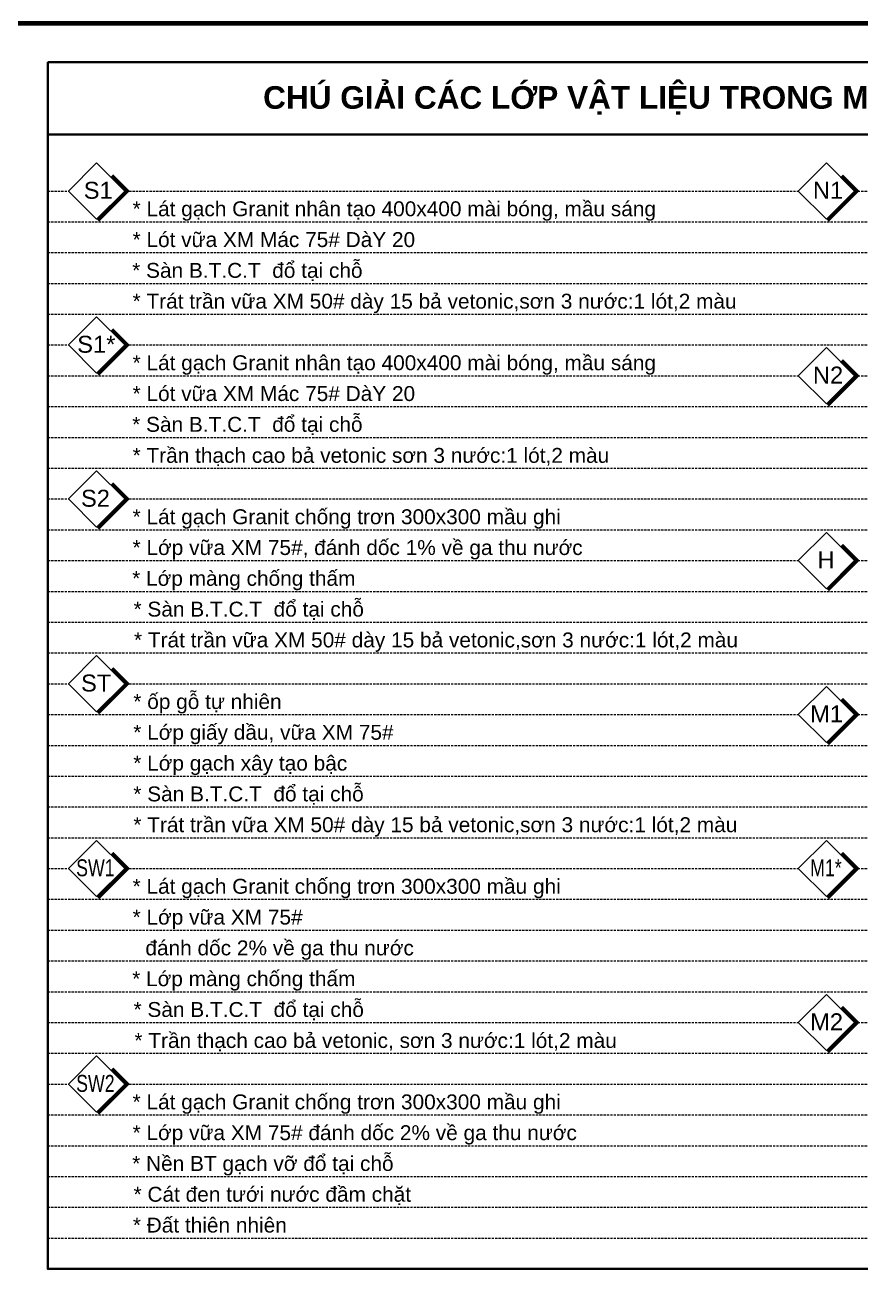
# Model space of a CAD drawing. Header units: millimetres. Extents: x -229618 to 2906, y -178063 to 96806.
# Drawn here: x -206668 to -197421, y 15654 to 29570 of the extents above; entities that cross this region are included whole.
import ezdxf

# ---------------------------------------------------------------- set-up
doc = ezdxf.new("R2010")
doc.units = ezdxf.units.MM
doc.header["$LTSCALE"] = 200
doc.header["$MEASUREMENT"] = 0
doc.set_wipeout_variables(frame=1)
doc.linetypes.add('DASHED2', pattern=[0.375, 0.25, -0.125])
for name, color, linetype, lineweight in [('cat', 1, 'CONTINUOUS', 40), ('hatch', 250, 'CONTINUOUS', 5), ('thay', 7, 'CONTINUOUS', 18)]:
    doc.layers.add(name, color=color, linetype=linetype, lineweight=lineweight)
for name, color, linetype in [('DIM', 251, 'CONTINUOUS'), ('KHUNGTEN', 7, 'CONTINUOUS'), ('TEXT', 33, 'CONTINUOUS')]:
    doc.layers.add(name, color=color, linetype=linetype)
doc.styles.add('Aria H B iso', font='Vharialb_0.ttf')
doc.styles.add('Aria H iso', font='Vharial_0.ttf')
doc.styles.add('Arial iso', font='vnarial_0.ttf')

# ---------------------------------------------------------------- blocks, each defined once
blk = doc.blocks.new('KhungA3')
at = {"layer": 'KHUNGTEN', "color": 4, "const_width": 0.724}
blk.add_lwpolyline([(7.54, 8.99), (411.13, 8.99), (411.13, 295.64), (7.54, 295.64)], close=True, dxfattribs=at)

msp = doc.modelspace()

# ---------------------------------------------------------------- linework, layer by layer
at = {"layer": 'cat'}
for points in [[(-206418, 29162.5), (-190379, 29162.5), (-190379, 15808.2), (-206418, 15808.2)], [(-206418, 29162.5), (-190379, 29162.5), (-190379, 28361.1), (-206418, 28361.1)]]:
    msp.add_lwpolyline(points, close=True, dxfattribs=at)
at = {"layer": 'hatch', "color": 251, "linetype": 'DASHED2', "ltscale": 0.5}
for p, q in [((-206418, 27735.3), (-190379, 27735.3)), ((-206418, 27394.5), (-190379, 27394.5)), ((-206418, 27053.7), (-190379, 27053.7)), ((-206418, 26713), (-190379, 26713)), ((-206418, 26372.2), (-190379, 26372.2)), ((-206418, 26031.4), (-190379, 26031.4)), ((-206418, 25690.7), (-190379, 25690.7)), ((-206418, 25349.9), (-190379, 25349.9)), ((-206418, 25009.1), (-190379, 25009.1)), ((-206418, 24668.3), (-190379, 24668.3)), ((-206418, 24327.6), (-190379, 24327.6)), ((-206418, 23986.8), (-190379, 23986.8)), ((-206418, 23646), (-190379, 23646)), ((-206418, 23305.2), (-190379, 23305.2)), ((-206418, 22964.5), (-190379, 22964.5)), ((-206418, 22623.7), (-190379, 22623.7)), ((-206418, 22282.9), (-190379, 22282.9)), ((-206418, 21942.1), (-190379, 21942.1)), ((-206418, 21601.4), (-190379, 21601.4)), ((-206418, 21260.6), (-190379, 21260.6)), ((-206418, 20919.8), (-190379, 20919.8)), ((-206418, 20579.1), (-190379, 20579.1)), ((-206418, 20238.3), (-190379, 20238.3)), ((-206418, 19897.5), (-190379, 19897.5)), ((-206418, 19556.7), (-190379, 19556.7)), ((-206418, 19216), (-190379, 19216)), ((-206418, 18875.2), (-190379, 18875.2)), ((-206418, 18534.4), (-190379, 18534.4)), ((-206418, 18193.6), (-190379, 18193.6)), ((-206418, 17852.9), (-190379, 17852.9)), ((-206418, 17512.1), (-190379, 17512.1)), ((-206418, 17171.3), (-190379, 17171.3)), ((-206418, 16830.5), (-190379, 16830.5)), ((-206418, 16489.8), (-190379, 16489.8)), ((-206418, 16149), (-190379, 16149)), ((-206418, 15808.2), (-190379, 15808.2))]:
    msp.add_line(p, q, dxfattribs=at)
at = {"layer": 'thay', "color": 1, "linetype": 'Continuous', "const_width": 40}
for points in [[(-205862.8, 19913), (-205537.5, 20238.3), (-205707.2, 20408)], [(-205862.8, 17527.6), (-205537.5, 17852.9), (-205707.2, 18022.6)]]:
    msp.add_lwpolyline(points, dxfattribs=at)

# ---------------------------------------------------------------- block references
at = {"layer": 'KHUNGTEN', "xscale": 75, "yscale": 75, "zscale": 75.00000000000009}
msp.add_blockref('KhungA3', (-217336, 7417.4), dxfattribs=at)

# ---------------------------------------------------------------- texts
at = {"layer": 'TEXT'}
for s, height, style, p in [('chó gi¶i c¸c líp vËt liÖu trong mÆt c¾t', 250, 'Aria H B iso', (-204035.1, 28645.4)), ('* L¸t g¹ch Granit nh©n t¹o 400x400 mµi bãng, mÇu s¸ng ', 165, 'Arial iso', (-205479.3, 27456)), ('* Lãt v÷a XM M¸c 75# DµY 20', 165, 'Arial iso', (-205479.3, 27115.2)), ('* Sµn B.T.C.T  ®æ t¹i chç', 165, 'Arial iso', (-205483.8, 26774.5)), ('* Tr¸t trÇn v÷a XM 50# dµy 15 b¶ vetonic,s¬n 3 n\xadíc:1 lãt,2 mµu', 165, 'Arial iso', (-205479.3, 26433.7)), ('* L¸t g¹ch Granit nh©n t¹o 400x400 mµi bãng, mÇu s¸ng ', 165, 'Arial iso', (-205479.3, 25752.2)), ('* Lãt v÷a XM M¸c 75# DµY 20', 165, 'Arial iso', (-205479.3, 25411.4)), ('* Sµn B.T.C.T  ®æ t¹i chç', 165, 'Arial iso', (-205483.8, 25070.6)), ('* TrÇn th¹ch cao b¶ vetonic s¬n 3 n\xadíc:1 lãt,2 mµu', 165, 'Arial iso', (-205479.2, 24727.5)), ('* L¸t g¹ch Granit chèng tr¬n 300x300 mÇu ghi', 165, 'Arial iso', (-205479.3, 24048.3)), ('* Líp v÷a XM 75#, ®¸nh dèc 1%%% vÒ ga thu n\xadíc', 165, 'Arial iso', (-205479.3, 23707.5)), ('* Líp mµng chèng thÊm  ', 165, 'Arial iso', (-205483.8, 23366.7)), ('* Sµn B.T.C.T  ®æ t¹i chç', 165, 'Arial iso', (-205468.6, 23026)), ('* Tr¸t trÇn v÷a XM 50# dµy 15 b¶ vetonic,s¬n 3 n\xadíc:1 lãt,2 mµu', 165, 'Arial iso', (-205464, 22685.2)), ('* èp gç tù nhiªn', 165, 'Arial iso', (-205470.9, 22003.6)), ('* Líp giÊy dÇu, v÷a XM 75#', 165, 'Arial iso', (-205472, 21662.9)), ('* Líp g¹ch x©y t¹o bËc', 165, 'Arial iso', (-205472, 21322.1)), ('* Sµn B.T.C.T  ®æ t¹i chç', 165, 'Arial iso', (-205470.9, 20981.3)), ('* Tr¸t trÇn v÷a XM 50# dµy 15 b¶ vetonic,s¬n 3 n\xadíc:1 lãt,2 mµu', 165, 'Arial iso', (-205470.9, 20640.6)), ('* L¸t g¹ch Granit chèng tr¬n 300x300 mÇu ghi', 165, 'Arial iso', (-205479.3, 19959)), ('* Líp v÷a XM 75#', 165, 'Arial iso', (-205479.3, 19618.2)), ('®¸nh dèc 2%%% vÒ ga thu n\xadíc', 165, 'Arial iso', (-205337.6, 19277.5)), ('* Líp mµng chèng thÊm  ', 165, 'Arial iso', (-205483.8, 18936.7)), ('* Sµn B.T.C.T  ®æ t¹i chç', 165, 'Arial iso', (-205468.6, 18595.9)), ('* TrÇn th¹ch cao b¶ vetonic, s¬n 3 n\xadíc:1 lãt,2 mµu', 165, 'Arial iso', (-205459.1, 18252.8)), ('* L¸t g¹ch Granit chèng tr¬n 300x300 mÇu ghi', 165, 'Arial iso', (-205479.3, 17573.6)), ('* Líp v÷a XM 75# ®¸nh dèc 2%%% vÒ ga thu n\xadíc', 165, 'Arial iso', (-205479.3, 17232.8)), ('* NÒn BT g¹ch vì ®æ t¹i chç', 165, 'Arial iso', (-205483.8, 16892)), ('* C¸t ®en t\xadíi n\xadíc ®Çm chÆt ', 165, 'Arial iso', (-205468.6, 16551.3)), ('* §Êt thiªn nhiªn', 165, 'Arial iso', (-205476.7, 16210.5))]:
    msp.add_text(s, height=height, dxfattribs=dict(at, style=style)).set_placement(p)

# ---------------------------------------------------------------- next in the draw order: wipeouts: each hides what was drawn before it
at = {"linetype": 'Continuous'}
for points in [[(-205876.9, 28046.4), (-206188.1, 27735.3), (-205876.9, 27424.2), (-205565.8, 27735.3)], [(-197802.1, 28046.4), (-198113.2, 27735.3), (-197802.1, 27424.2), (-197490.9, 27735.3)], [(-205876.9, 26342.6), (-206188.1, 26031.4), (-205876.9, 25720.3), (-205565.8, 26031.4)], [(-197802.1, 26001.8), (-198113.2, 25690.7), (-197802.1, 25379.5), (-197490.9, 25690.7)], [(-205876.9, 24638.7), (-206188.1, 24327.6), (-205876.9, 24016.4), (-205565.8, 24327.6)], [(-197802.1, 23957.1), (-198113.2, 23646), (-197802.1, 23334.9), (-197490.9, 23646)], [(-205876.9, 22594), (-206188.1, 22282.9), (-205876.9, 21971.8), (-205565.8, 22282.9)], [(-197802.1, 22253.3), (-198113.2, 21942.1), (-197802.1, 21631), (-197490.9, 21942.1)], [(-205876.9, 20549.4), (-206188.1, 20238.3), (-205876.9, 19927.2), (-205565.8, 20238.3)], [(-197802.1, 20549.4), (-198113.2, 20238.3), (-197802.1, 19927.2), (-197490.9, 20238.3)], [(-197802.1, 18845.5), (-198113.2, 18534.4), (-197802.1, 18223.3), (-197490.9, 18534.4)], [(-205876.9, 18164), (-206188.1, 17852.9), (-205876.9, 17541.7), (-205565.8, 17852.9)]]:
    msp.add_wipeout(points, dxfattribs=at).dxf.layer = 'DIM'

# ---------------------------------------------------------------- next in the draw order: linework, layer by layer
at = {"layer": 'thay', "color": 15, "linetype": 'Continuous'}
for points in [[(-205876.9, 27424.2), (-205565.8, 27735.3), (-205876.9, 28046.4), (-206188.1, 27735.3)], [(-197802.1, 27424.2), (-197490.9, 27735.3), (-197802.1, 28046.4), (-198113.2, 27735.3)], [(-205876.9, 25720.3), (-205565.8, 26031.4), (-205876.9, 26342.6), (-206188.1, 26031.4)], [(-197802.1, 25379.5), (-197490.9, 25690.7), (-197802.1, 26001.8), (-198113.2, 25690.7)], [(-205876.9, 24016.4), (-205565.8, 24327.6), (-205876.9, 24638.7), (-206188.1, 24327.6)], [(-197802.1, 23334.9), (-197490.9, 23646), (-197802.1, 23957.1), (-198113.2, 23646)], [(-205876.9, 21971.8), (-205565.8, 22282.9), (-205876.9, 22594), (-206188.1, 22282.9)], [(-197802.1, 21631), (-197490.9, 21942.1), (-197802.1, 22253.3), (-198113.2, 21942.1)], [(-205876.9, 19927.2), (-205565.8, 20238.3), (-205876.9, 20549.4), (-206188.1, 20238.3)], [(-197802.1, 19927.2), (-197490.9, 20238.3), (-197802.1, 20549.4), (-198113.2, 20238.3)], [(-197802.1, 18223.3), (-197490.9, 18534.4), (-197802.1, 18845.5), (-198113.2, 18534.4)], [(-205876.9, 17541.7), (-205565.8, 17852.9), (-205876.9, 18164), (-206188.1, 17852.9)]]:
    msp.add_lwpolyline(points, close=True, dxfattribs=at)
at = {"layer": 'thay', "color": 1, "linetype": 'Continuous', "const_width": 40}
for points in [[(-205862.8, 27410), (-205537.5, 27735.3), (-205707.2, 27905)], [(-197787.9, 27410), (-197462.6, 27735.3), (-197632.3, 27905)], [(-205862.8, 25706.2), (-205537.5, 26031.4), (-205707.2, 26201.1)], [(-197787.9, 25365.4), (-197462.6, 25690.7), (-197632.3, 25860.4)], [(-205862.8, 24002.3), (-205537.5, 24327.6), (-205707.2, 24497.3)], [(-197787.9, 23320.7), (-197462.6, 23646), (-197632.3, 23815.7)], [(-205862.8, 21957.7), (-205537.5, 22282.9), (-205707.2, 22452.6)], [(-197787.9, 21616.9), (-197462.6, 21942.1), (-197632.3, 22111.9)], [(-197787.9, 19913), (-197462.6, 20238.3), (-197632.3, 20408)], [(-197787.9, 18209.1), (-197462.6, 18534.4), (-197632.3, 18704.1)]]:
    msp.add_lwpolyline(points, dxfattribs=at)

# ---------------------------------------------------------------- next in the draw order: texts
at = {"layer": 'TEXT', "style": 'Aria H iso'}
for s, p in [('s1', (-206019.7, 27649.5)), ('n1', (-197951.3, 27649.5)), ('s1*', (-206091.8, 25945.6)), ('n2', (-197951.3, 25604.9)), ('s2', (-206050.2, 24241.8)), ('H', (-197900.9, 23560.2)), ('st', (-206049.7, 22197.1)), ('m1', (-197982, 21856.3)), ('m2', (-197982, 18448.6))]:
    msp.add_text(s, height=187.5, dxfattribs=at).set_placement(p)
at = {"layer": 'TEXT', "style": 'Aria H iso', "width": 0.75}
for s, p in [('sw1', (-206103.8, 20152.5)), ('m1*', (-197982, 20152.5)), ('sw2', (-206103.8, 17767.1))]:
    msp.add_text(s, height=187.5, dxfattribs=at).set_placement(p)

doc.saveas('drawing.dxf')
